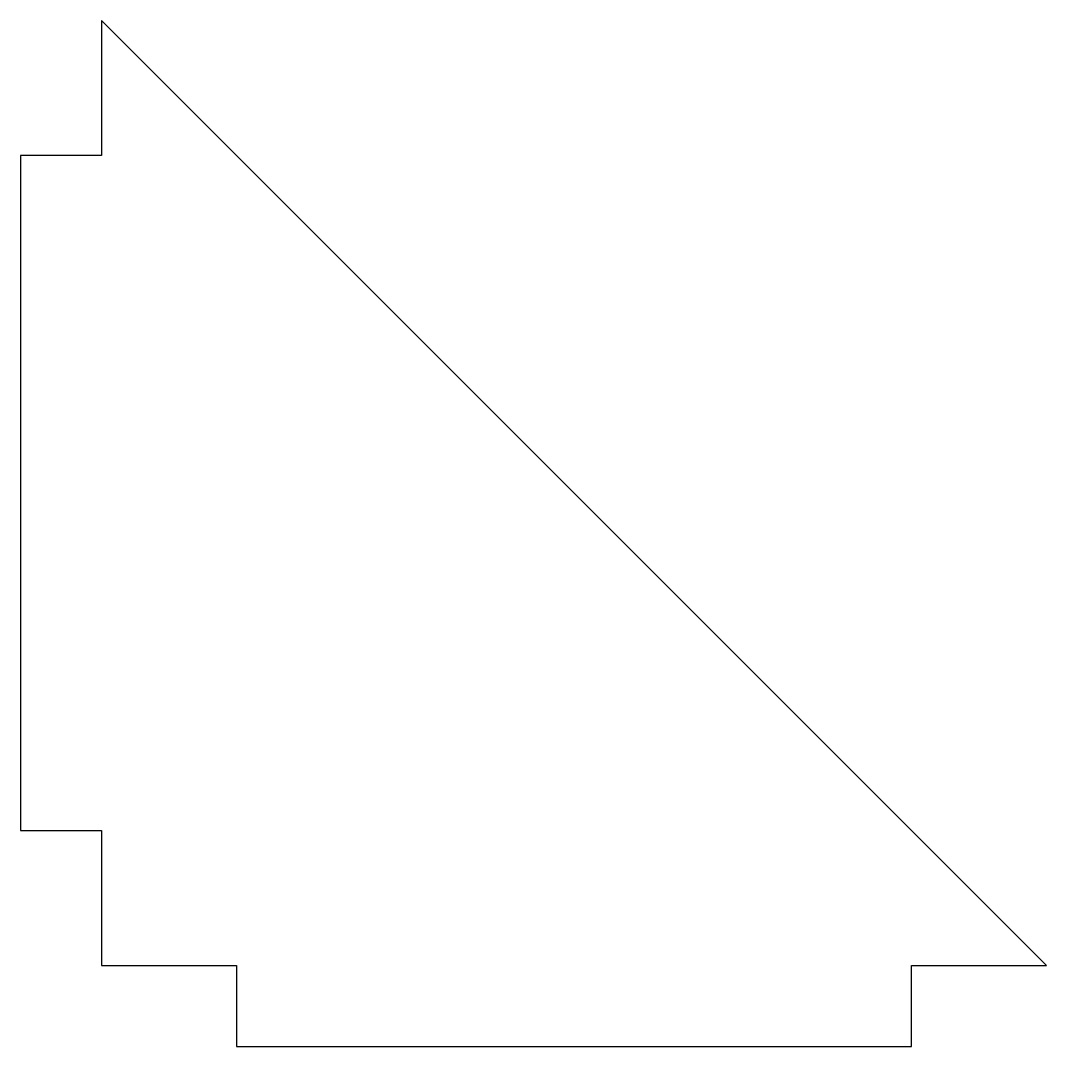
# Model space of a CAD drawing. Header units: inches. Extents: x -0.4 to 1.09, y -0.21 to 1.29.
import ezdxf

# ---------------------------------------------------------------- set-up
doc = ezdxf.new("R2010")
doc.units = ezdxf.units.IN
doc.header["$MEASUREMENT"] = 0

msp = doc.modelspace()

# ---------------------------------------------------------------- linework, layer by layer
msp.add_lwpolyline([(-0.4028, 1.0933), (-0.4028, 0.109), (-0.2847, 0.109), (-0.2847, -0.0878), (-0.0878, -0.0878), (-0.0878, -0.2059), (0.8964, -0.2059), (0.8964, -0.0878), (1.0933, -0.0878), (-0.2847, 1.2901), (-0.2847, 1.0933)], close=True)

doc.saveas('drawing.dxf')
